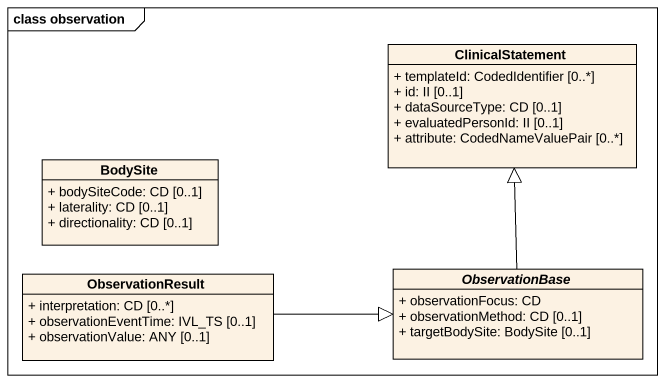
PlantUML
@startuml
mainframe class observation
hide circle
hide empty members
skinparam classAttributeIconSize 0
class ClinicalStatement {
  + templateId: CodedIdentifier [0..*]
  + id: II [0..1]
  + dataSourceType: CD [0..1]
  + evaluatedPersonId: II [0..1]
  + attribute: CodedNameValuePair [0..*]
}
class BodySite {
  + bodySiteCode: CD [0..1]
  + laterality: CD [0..1]
  + directionality: CD [0..1]
}
class ObservationResult {
  + interpretation: CD [0..*]
  + observationEventTime: IVL_TS [0..1]
  + observationValue: ANY [0..1]
}
abstract class ObservationBase {
  + observationFocus: CD
  + observationMethod: CD [0..1]
  + targetBodySite: BodySite [0..1]
}
ObservationResult -right-|> ObservationBase
ObservationBase -up-|> ClinicalStatement
@enduml
